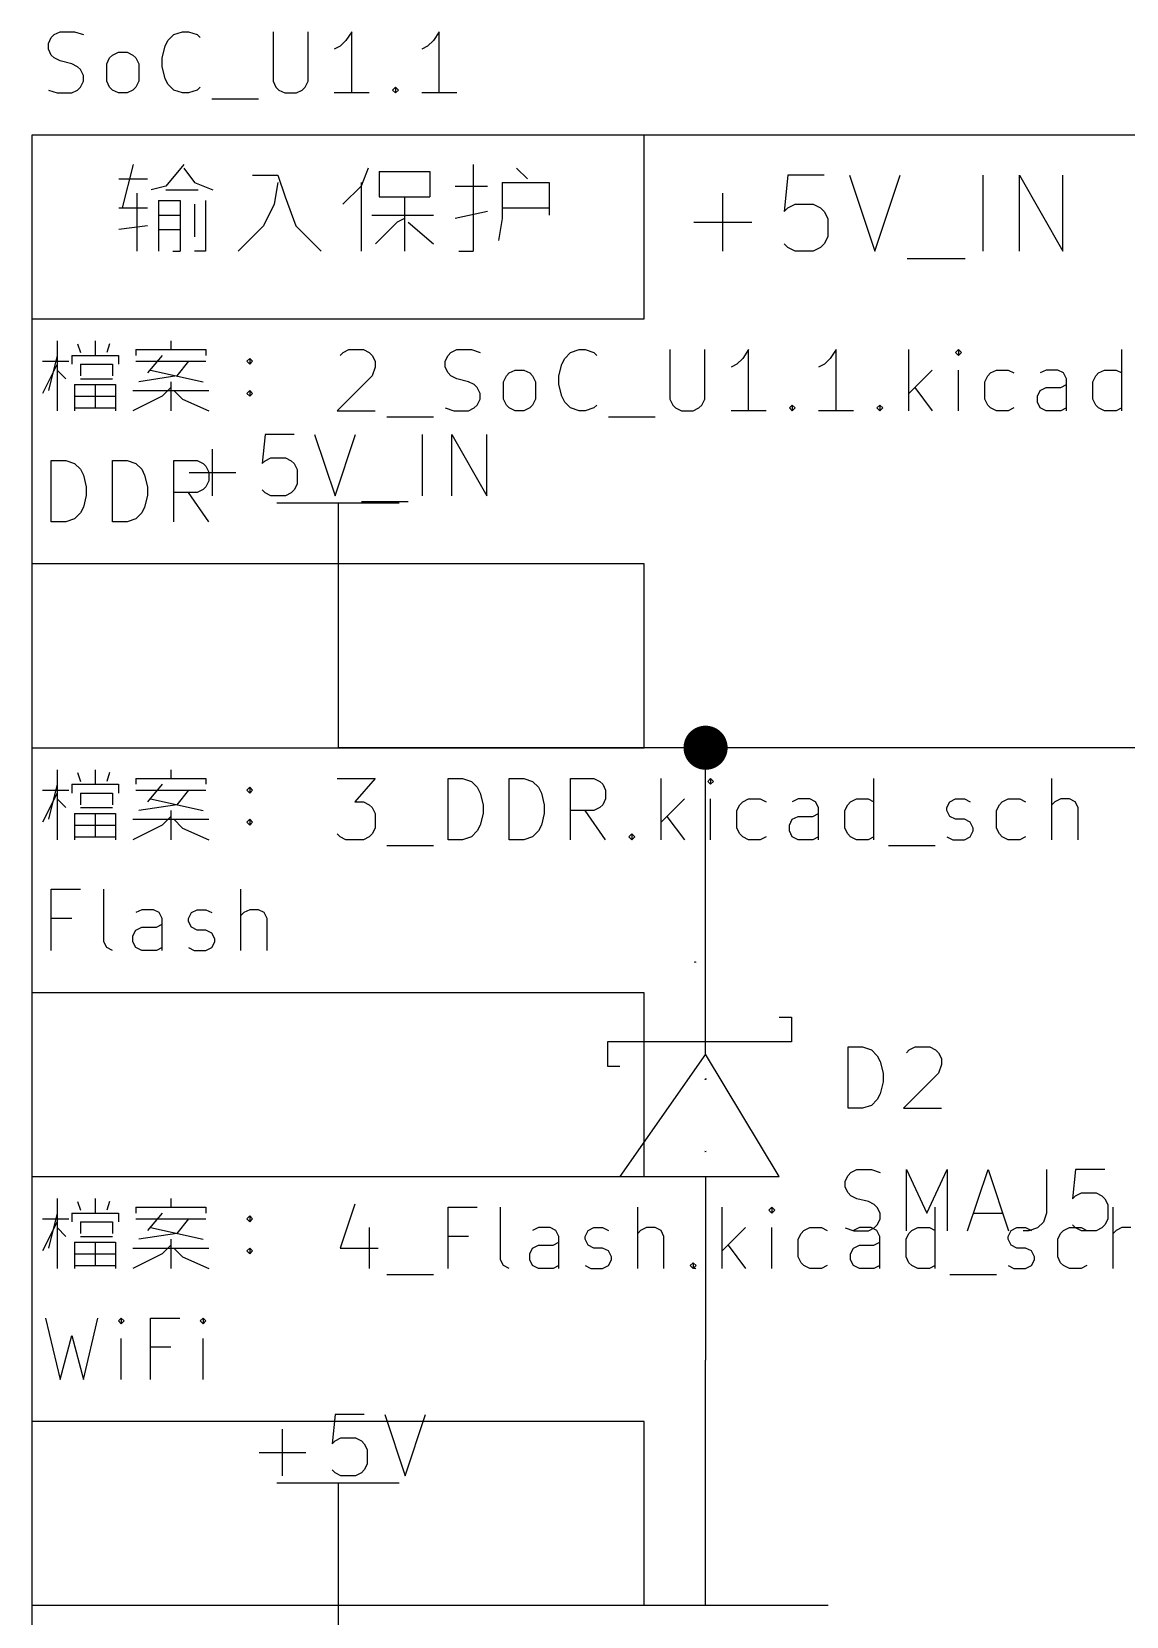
# Model space of a CAD drawing. Header units: millimetres. Extents: x 5 to 293, y -205 to -3.
# Drawn here: x 5.08 to 27.77, y -35.79 to -2.93 of the extents above; entities that cross this region are included whole.
import ezdxf

# ---------------------------------------------------------------- set-up
doc = ezdxf.new("R2010")
doc.units = ezdxf.units.MM
for name, color, linetype in [('GREENSIXTYFIVE', 129, 'CONTINUOUS'), ('LIGHTGREEN', 92, 'CONTINUOUS'), ('LIGHTMAGENTA', 212, 'CONTINUOUS'), ('LIGHTRED', 12, 'CONTINUOUS'), ('RED', 14, 'CONTINUOUS'), ('YELLOWTHREE', 44, 'CONTINUOUS')]:
    doc.layers.add(name, color=color, linetype=linetype)

msp = doc.modelspace()

# ---------------------------------------------------------------- linework, layer by layer
at = {"layer": 'GREENSIXTYFIVE', "linetype": 'CONTINUOUS'}
for p, q in [((5.5472, -2.9951), (5.6682, -2.9346)), ((5.6682, -2.9346), (5.9705, -2.9346)), ((5.9705, -2.9346), (6.152, -2.9951)), ((8.0267, -2.9951), (8.2081, -2.9346)), ((8.2081, -2.9346), (8.329, -2.9346)), ((8.329, -2.9346), (8.5105, -2.9951)), ((10.0828, -2.9346), (10.0828, -3.9627)), ((10.8085, -3.9627), (10.8085, -2.9346)), ((11.7157, -2.9346), (11.5948, -3.1161)), ((11.7157, -4.2046), (11.7157, -2.9346)), ((13.53, -2.9346), (13.4091, -3.1161)), ((13.53, -4.2046), (13.53, -2.9346)), ((5.4263, -3.1765), (5.4867, -3.0556)), ((5.4263, -3.2975), (5.4263, -3.1765)), ((5.4867, -3.0556), (5.5472, -2.9951)), ((7.7848, -3.4789), (7.8452, -3.237)), ((7.8452, -3.237), (7.9057, -3.1161)), ((7.9057, -3.1161), (8.0267, -2.9951)), ((8.5105, -2.9951), (8.5709, -3.0556)), ((11.4738, -3.237), (11.3529, -3.2975)), ((11.5948, -3.1161), (11.4738, -3.237)), ((13.2881, -3.237), (13.1672, -3.2975)), ((13.4091, -3.1161), (13.2881, -3.237)), ((5.4867, -3.4184), (5.4263, -3.2975)), ((5.5472, -3.4789), (5.4867, -3.4184)), ((5.6682, -3.5394), (5.5472, -3.4789)), ((5.9101, -3.5999), (5.6682, -3.5394)), ((6.031, -3.6603), (5.9101, -3.5999)), ((6.6358, -3.5999), (6.6962, -3.4789)), ((6.6358, -3.9627), (6.6358, -3.5999)), ((6.6962, -3.4789), (6.7567, -3.4184)), ((6.7567, -3.4184), (6.8777, -3.358)), ((6.8777, -3.358), (7.0591, -3.358)), ((7.0591, -3.358), (7.18, -3.4184)), ((7.18, -3.4184), (7.2405, -3.4789)), ((7.2405, -3.4789), (7.301, -3.5999)), ((7.301, -3.5999), (7.301, -3.9627)), ((7.7848, -3.6603), (7.7848, -3.4789)), ((6.0915, -3.7208), (6.031, -3.6603)), ((6.152, -3.8418), (6.0915, -3.7208)), ((6.152, -3.9627), (6.152, -3.8418)), ((7.8452, -3.9022), (7.7848, -3.6603)), ((7.9057, -4.0232), (7.8452, -3.9022)), ((5.4263, -4.1442), (5.6077, -4.2046)), ((5.6077, -4.2046), (5.9101, -4.2046)), ((5.9101, -4.2046), (6.031, -4.1442)), ((6.031, -4.1442), (6.0915, -4.0837)), ((6.0915, -4.0837), (6.152, -3.9627)), ((6.6962, -4.0837), (6.6358, -3.9627)), ((6.7567, -4.1442), (6.6962, -4.0837)), ((6.8777, -4.2046), (6.7567, -4.1442)), ((7.0591, -4.2046), (6.8777, -4.2046)), ((7.18, -4.1442), (7.0591, -4.2046)), ((7.2405, -4.0837), (7.18, -4.1442)), ((7.301, -3.9627), (7.2405, -4.0837)), ((8.0267, -4.1442), (7.9057, -4.0232)), ((8.2081, -4.2046), (8.0267, -4.1442)), ((8.329, -4.2046), (8.2081, -4.2046)), ((8.5105, -4.1442), (8.329, -4.2046)), ((8.5709, -4.0837), (8.5105, -4.1442)), ((10.0828, -3.9627), (10.1433, -4.0837)), ((10.1433, -4.0837), (10.2038, -4.1442)), ((10.2038, -4.1442), (10.3247, -4.2046)), ((10.3247, -4.2046), (10.5666, -4.2046)), ((10.5666, -4.2046), (10.6876, -4.1442)), ((10.6876, -4.1442), (10.7481, -4.0837)), ((10.7481, -4.0837), (10.8085, -3.9627)), ((12.0786, -4.2046), (11.3529, -4.2046)), ((12.5624, -4.1442), (12.6228, -4.0837)), ((12.6228, -4.2046), (12.5624, -4.1442)), ((12.6228, -4.0837), (12.6833, -4.1442)), ((12.6228, -4.0837), (12.6228, -4.2046)), ((12.6833, -4.1442), (12.6228, -4.2046)), ((13.8929, -4.2046), (13.1672, -4.2046)), ((8.8129, -4.3256), (9.7805, -4.3256)), ((9.918, -11.2844), (9.8576, -11.8892)), ((10.5228, -11.2844), (9.918, -11.2844)), ((10.9461, -11.2844), (11.3694, -12.5544)), ((11.3694, -12.5544), (11.7928, -11.2844)), ((13.1837, -12.5544), (13.1837, -11.2844)), ((13.7885, -12.5544), (13.7885, -11.2844)), ((13.7885, -11.2844), (14.5142, -12.5544)), ((14.5142, -12.5544), (14.5142, -11.2844)), ((5.4867, -13.0946), (5.4867, -11.8246)), ((5.4867, -11.8246), (5.7891, -11.8246)), ((5.7891, -11.8246), (5.9705, -11.8851)), ((6.7567, -13.0946), (6.7567, -11.8246)), ((6.7567, -11.8246), (7.0591, -11.8246)), ((7.0591, -11.8246), (7.2405, -11.8851)), ((8.0267, -13.0946), (8.0267, -11.8246)), ((8.0267, -11.8246), (8.5105, -11.8246)), ((8.5105, -11.8246), (8.6315, -11.8851)), ((8.8294, -12.5544), (8.8294, -11.5868)), ((9.918, -11.8287), (10.039, -11.7682)), ((10.039, -11.7682), (10.3414, -11.7682)), ((10.3414, -11.7682), (10.4623, -11.8287)), ((5.9705, -11.8851), (6.0915, -12.0061)), ((6.0915, -12.0061), (6.152, -12.127)), ((6.152, -12.127), (6.2124, -12.3689)), ((7.2405, -11.8851), (7.3615, -12.0061)), ((7.3615, -12.0061), (7.422, -12.127)), ((7.422, -12.127), (7.4824, -12.3689)), ((8.3456, -12.0706), (9.3133, -12.0706)), ((8.6315, -11.8851), (8.692, -11.9456)), ((8.692, -11.9456), (8.7524, -12.0665)), ((8.7524, -12.0665), (8.7524, -12.248)), ((9.8576, -11.8892), (9.918, -11.8287)), ((10.4623, -11.8287), (10.5228, -11.8892)), ((10.5228, -11.8892), (10.5833, -12.0101)), ((10.5833, -12.0101), (10.5833, -12.3125)), ((6.2124, -12.3689), (6.2124, -12.5503)), ((7.4824, -12.3689), (7.4824, -12.5503)), ((8.6315, -12.4294), (8.5105, -12.4899)), ((8.692, -12.3689), (8.6315, -12.4294)), ((8.7524, -12.248), (8.692, -12.3689)), ((9.918, -12.494), (9.8576, -12.4335)), ((10.5228, -12.4335), (10.4623, -12.494)), ((10.5833, -12.3125), (10.5228, -12.4335)), ((6.152, -12.7922), (6.0915, -12.9132)), ((6.2124, -12.5503), (6.152, -12.7922)), ((7.422, -12.7922), (7.3615, -12.9132)), ((7.4824, -12.5503), (7.422, -12.7922)), ((8.5105, -12.4899), (8.0267, -12.4899)), ((8.7524, -13.0946), (8.3291, -12.4899)), ((10.039, -12.5544), (9.918, -12.494)), ((10.3414, -12.5544), (10.039, -12.5544)), ((10.4623, -12.494), (10.3414, -12.5544)), ((11.9138, -12.6754), (12.8814, -12.6754)), ((5.7891, -13.0946), (5.4867, -13.0946)), ((5.9705, -13.0342), (5.7891, -13.0946)), ((6.0915, -12.9132), (5.9705, -13.0342)), ((7.0591, -13.0946), (6.7567, -13.0946)), ((7.2405, -13.0342), (7.0591, -13.0946)), ((7.3615, -12.9132), (7.2405, -13.0342)), ((5.4867, -21.9846), (5.4867, -20.7146)), ((5.4867, -20.7146), (6.0915, -20.7146)), ((6.5753, -21.8032), (6.5753, -20.7146)), ((9.4176, -21.9846), (9.4176, -20.7146)), ((5.9101, -21.3194), (5.4867, -21.3194)), ((7.3615, -21.138), (7.2405, -21.1984)), ((7.6034, -21.138), (7.3615, -21.138)), ((7.7243, -21.1984), (7.6034, -21.138)), ((7.7848, -21.3194), (7.7243, -21.1984)), ((7.7848, -21.9846), (7.7848, -21.3194)), ((8.3291, -21.3194), (8.3895, -21.1984)), ((8.3291, -21.3799), (8.3291, -21.3194)), ((8.3895, -21.1984), (8.5105, -21.138)), ((8.5105, -21.138), (8.6919, -21.138)), ((8.6919, -21.138), (8.8129, -21.1984)), ((9.4781, -21.1984), (9.4176, -21.2589)), ((9.5991, -21.138), (9.4781, -21.1984)), ((9.7805, -21.138), (9.5991, -21.138)), ((9.9014, -21.1984), (9.7805, -21.138)), ((9.9619, -21.3194), (9.9014, -21.1984)), ((9.9619, -21.9846), (9.9619, -21.3194)), ((7.1801, -21.6822), (7.2405, -21.5613)), ((7.1801, -21.8032), (7.1801, -21.6822)), ((7.2405, -21.5613), (7.3615, -21.5008)), ((7.3615, -21.5008), (7.6639, -21.5008)), ((7.6639, -21.5008), (7.7848, -21.4403)), ((8.3895, -21.5008), (8.3291, -21.3799)), ((8.5105, -21.5613), (8.3895, -21.5008)), ((8.6919, -21.5613), (8.5105, -21.5613)), ((8.8129, -21.6218), (8.6919, -21.5613)), ((8.8733, -21.7427), (8.8129, -21.6218)), ((6.6358, -21.9242), (6.5753, -21.8032)), ((6.7568, -21.9846), (6.6358, -21.9242)), ((7.2405, -21.9242), (7.1801, -21.8032)), ((7.3615, -21.9846), (7.2405, -21.9242)), ((7.6639, -21.9846), (7.3615, -21.9846)), ((7.7848, -21.9242), (7.6639, -21.9846)), ((8.3291, -21.9242), (8.45, -21.9846)), ((8.45, -21.9846), (8.6919, -21.9846)), ((8.6919, -21.9846), (8.8129, -21.9242)), ((8.8129, -21.9242), (8.8733, -21.8032)), ((8.8733, -21.8032), (8.8733, -21.7427)), ((22.0035, -25.2544), (22.0035, -23.9844)), ((22.0035, -23.9844), (22.3059, -23.9844)), ((22.0035, -25.2544), (22.0035, -23.9844)), ((22.0035, -23.9844), (22.3059, -23.9844)), ((22.3059, -23.9844), (22.4873, -24.0449)), ((22.3059, -23.9844), (22.4873, -24.0449)), ((22.4873, -24.0449), (22.6083, -24.1659)), ((22.4873, -24.0449), (22.6083, -24.1659)), ((22.6083, -24.1659), (22.6688, -24.2868)), ((22.6083, -24.1659), (22.6688, -24.2868)), ((22.6688, -24.2868), (22.7292, -24.5287)), ((22.6688, -24.2868), (22.7292, -24.5287)), ((23.2131, -24.1054), (23.2735, -24.0449)), ((23.2131, -24.1054), (23.2735, -24.0449)), ((23.2735, -24.0449), (23.3945, -23.9844)), ((23.2735, -24.0449), (23.3945, -23.9844)), ((23.3945, -23.9844), (23.6969, -23.9844)), ((23.3945, -23.9844), (23.6969, -23.9844)), ((23.6969, -23.9844), (23.8178, -24.0449)), ((23.6969, -23.9844), (23.8178, -24.0449)), ((23.8178, -24.0449), (23.8783, -24.1054)), ((23.8178, -24.0449), (23.8783, -24.1054)), ((23.8783, -24.1054), (23.9388, -24.2263)), ((23.8783, -24.1054), (23.9388, -24.2263)), ((23.9388, -24.2263), (23.9388, -24.3473)), ((23.9388, -24.2263), (23.9388, -24.3473)), ((22.7292, -24.5287), (22.7292, -24.7101)), ((22.7292, -24.5287), (22.7292, -24.7101)), ((23.8783, -24.5287), (23.1526, -25.2544)), ((23.8783, -24.5287), (23.1526, -25.2544)), ((23.9388, -24.3473), (23.8783, -24.5287)), ((23.9388, -24.3473), (23.8783, -24.5287)), ((19.0364, -24.6428), (19.0509, -24.6573)), ((19.0364, -24.6428), (19.0509, -24.6573)), ((19.0618, -24.6573), (19.0364, -24.6573)), ((19.0618, -24.6573), (19.0364, -24.6573)), ((19.0618, -24.6428), (19.0472, -24.6537)), ((19.0618, -24.6428), (19.0472, -24.6537)), ((22.6688, -24.952), (22.6083, -25.073)), ((22.6688, -24.952), (22.6083, -25.073)), ((22.7292, -24.7101), (22.6688, -24.952)), ((22.7292, -24.7101), (22.6688, -24.952)), ((22.3059, -25.2544), (22.0035, -25.2544)), ((22.3059, -25.2544), (22.0035, -25.2544)), ((22.4873, -25.194), (22.3059, -25.2544)), ((22.4873, -25.194), (22.3059, -25.2544)), ((22.6083, -25.073), (22.4873, -25.194)), ((22.6083, -25.073), (22.4873, -25.194)), ((23.1526, -25.2544), (23.9388, -25.2544)), ((23.1526, -25.2544), (23.9388, -25.2544)), ((19.0364, -26.1511), (19.0618, -26.1426)), ((19.0364, -26.1511), (19.0618, -26.1426)), ((19.0618, -26.1595), (19.0364, -26.1511)), ((19.0618, -26.1595), (19.0364, -26.1511)), ((19.0545, -26.1571), (19.0545, -26.145)), ((19.0545, -26.1571), (19.0545, -26.145)), ((22.0035, -26.6454), (22.064, -26.5849)), ((22.0035, -26.6454), (22.064, -26.5849)), ((22.064, -26.5849), (22.185, -26.5244)), ((22.064, -26.5849), (22.185, -26.5244)), ((22.185, -26.5244), (22.4873, -26.5244)), ((22.185, -26.5244), (22.4873, -26.5244)), ((22.4873, -26.5244), (22.6688, -26.5849)), ((22.4873, -26.5244), (22.6688, -26.5849)), ((23.213, -27.7944), (23.213, -26.5244)), ((23.213, -26.5244), (23.6364, -27.4316)), ((23.213, -27.7944), (23.213, -26.5244)), ((23.213, -26.5244), (23.6364, -27.4316)), ((23.6364, -27.4316), (24.0597, -26.5244)), ((23.6364, -27.4316), (24.0597, -26.5244)), ((24.0597, -26.5244), (24.0597, -27.7944)), ((24.0597, -26.5244), (24.0597, -27.7944)), ((24.483, -27.7944), (24.9063, -26.5244)), ((24.483, -27.7944), (24.9063, -26.5244)), ((24.9063, -26.5244), (25.3297, -27.7944)), ((24.9063, -26.5244), (25.3297, -27.7944)), ((26.1159, -26.5244), (26.1159, -27.4316)), ((26.1159, -26.5244), (26.1159, -27.4316)), ((26.7206, -26.5244), (26.6602, -27.1292)), ((26.7206, -26.5244), (26.6602, -27.1292)), ((27.3254, -26.5244), (26.7206, -26.5244)), ((27.3254, -26.5244), (26.7206, -26.5244)), ((21.9431, -26.7663), (22.0035, -26.6454)), ((21.9431, -26.7663), (22.0035, -26.6454)), ((21.9431, -26.8873), (21.9431, -26.7663)), ((21.9431, -26.8873), (21.9431, -26.7663)), ((22.0035, -27.0082), (21.9431, -26.8873)), ((22.0035, -27.0082), (21.9431, -26.8873)), ((22.064, -27.0687), (22.0035, -27.0082)), ((22.064, -27.0687), (22.0035, -27.0082)), ((22.185, -27.1292), (22.064, -27.0687)), ((22.185, -27.1292), (22.064, -27.0687)), ((22.4269, -27.1897), (22.185, -27.1292)), ((22.4269, -27.1897), (22.185, -27.1292)), ((22.5478, -27.2501), (22.4269, -27.1897)), ((22.5478, -27.2501), (22.4269, -27.1897)), ((22.6083, -27.3106), (22.5478, -27.2501)), ((22.6083, -27.3106), (22.5478, -27.2501)), ((26.6602, -27.1292), (26.7206, -27.0687)), ((26.6602, -27.1292), (26.7206, -27.0687)), ((26.7206, -27.0687), (26.8416, -27.0082)), ((26.7206, -27.0687), (26.8416, -27.0082)), ((26.8416, -27.0082), (27.144, -27.0082)), ((26.8416, -27.0082), (27.144, -27.0082)), ((27.144, -27.0082), (27.2649, -27.0687)), ((27.144, -27.0082), (27.2649, -27.0687)), ((27.2649, -27.0687), (27.3254, -27.1292)), ((27.2649, -27.0687), (27.3254, -27.1292)), ((27.3254, -27.1292), (27.3859, -27.2501)), ((27.3254, -27.1292), (27.3859, -27.2501)), ((27.3859, -27.2501), (27.3859, -27.5525)), ((27.3859, -27.2501), (27.3859, -27.5525)), ((22.6688, -27.4316), (22.6083, -27.3106)), ((22.6688, -27.4316), (22.6083, -27.3106)), ((22.6083, -27.6735), (22.6688, -27.5525)), ((22.6083, -27.6735), (22.6688, -27.5525)), ((22.6688, -27.5525), (22.6688, -27.4316)), ((22.6688, -27.5525), (22.6688, -27.4316)), ((24.604, -27.4316), (25.2087, -27.4316)), ((24.604, -27.4316), (25.2087, -27.4316)), ((26.1159, -27.4316), (26.0554, -27.613)), ((26.1159, -27.4316), (26.0554, -27.613)), ((27.3859, -27.5525), (27.3254, -27.6735)), ((27.3859, -27.5525), (27.3254, -27.6735)), ((21.9431, -27.734), (22.1245, -27.7944)), ((21.9431, -27.734), (22.1245, -27.7944)), ((22.1245, -27.7944), (22.4269, -27.7944)), ((22.1245, -27.7944), (22.4269, -27.7944)), ((22.4269, -27.7944), (22.5478, -27.734)), ((22.4269, -27.7944), (22.5478, -27.734)), ((22.5478, -27.734), (22.6083, -27.6735)), ((22.5478, -27.734), (22.6083, -27.6735)), ((25.753, -27.7944), (25.6321, -27.7944)), ((25.753, -27.7944), (25.6321, -27.7944)), ((25.9345, -27.734), (25.753, -27.7944)), ((25.9345, -27.734), (25.753, -27.7944)), ((26.0554, -27.613), (25.9345, -27.734)), ((26.0554, -27.613), (25.9345, -27.734)), ((26.7206, -27.734), (26.6602, -27.6735)), ((26.7206, -27.734), (26.6602, -27.6735)), ((26.8416, -27.7944), (26.7206, -27.734)), ((26.8416, -27.7944), (26.7206, -27.734)), ((27.144, -27.7944), (26.8416, -27.7944)), ((27.144, -27.7944), (26.8416, -27.7944)), ((27.2649, -27.734), (27.144, -27.7944)), ((27.2649, -27.734), (27.144, -27.7944)), ((27.3254, -27.6735), (27.2649, -27.734)), ((27.3254, -27.6735), (27.2649, -27.734)), ((5.3658, -29.6046), (5.6682, -30.8746)), ((6.152, -30.8746), (6.4544, -29.6046)), ((6.9381, -29.6046), (6.8777, -29.6651)), ((6.8777, -29.6651), (6.9381, -29.7256)), ((6.9986, -29.6651), (6.9381, -29.6046)), ((6.9381, -29.6046), (6.9381, -29.7256)), ((6.9381, -29.7256), (6.9986, -29.6651)), ((7.5429, -30.8746), (7.5429, -29.6046)), ((7.5429, -29.6046), (8.1477, -29.6046)), ((8.6315, -29.6046), (8.5711, -29.6651)), ((8.5711, -29.6651), (8.6315, -29.7256)), ((8.692, -29.6651), (8.6315, -29.6046)), ((8.6315, -29.6046), (8.6315, -29.7256)), ((8.6315, -29.7256), (8.692, -29.6651)), ((5.6682, -30.8746), (5.9101, -29.9675)), ((5.9101, -29.9675), (6.152, -30.8746)), ((6.9381, -30.8746), (6.9381, -30.028)), ((7.9663, -30.2094), (7.5429, -30.2094)), ((8.6315, -30.8746), (8.6315, -30.028)), ((11.3695, -31.6044), (11.3091, -32.2092)), ((11.9743, -31.6044), (11.3695, -31.6044)), ((12.3976, -31.6044), (12.8209, -32.8744)), ((12.8209, -32.8744), (13.2443, -31.6044)), ((10.2809, -32.8744), (10.2809, -31.9068)), ((11.3091, -32.2092), (11.3695, -32.1487)), ((11.3695, -32.1487), (11.4905, -32.0882)), ((11.4905, -32.0882), (11.7929, -32.0882)), ((11.7929, -32.0882), (11.9138, -32.1487)), ((11.9138, -32.1487), (11.9743, -32.2092)), ((9.7971, -32.3906), (10.7648, -32.3906)), ((11.9743, -32.2092), (12.0348, -32.3301)), ((12.0348, -32.3301), (12.0348, -32.6325)), ((11.3695, -32.814), (11.3091, -32.7535)), ((11.4905, -32.8744), (11.3695, -32.814)), ((11.9138, -32.814), (11.7929, -32.8744)), ((11.9743, -32.7535), (11.9138, -32.814)), ((12.0348, -32.6325), (11.9743, -32.7535)), ((11.7929, -32.8744), (11.4905, -32.8744))]:
    msp.add_line(p, q, dxfattribs=at)
at = {"layer": 'LIGHTGREEN', "linetype": 'CONTINUOUS'}
for p, q in [((11.43, -15.24), (11.43, -17.78)), ((19.05, -17.78), (11.43, -17.78)), ((19.05, -20.32), (19.05, -17.78)), ((30.48, -17.78), (19.05, -17.78)), ((19.05, -33.02), (19.05, -30.48)), ((11.43, -35.56), (11.43, -40.64))]:
    msp.add_line(p, q, dxfattribs=at)
at = {"layer": 'LIGHTGREEN', "const_width": 0.4572}
msp.add_lwpolyline([(18.8214, -17.78, 1), (19.2786, -17.78, 1)], format="xyb", close=True, dxfattribs=at)
at = {"layer": 'LIGHTMAGENTA', "linetype": 'CONTINUOUS'}
for p, q in [((5.08, -5.08), (5.08, -59.69)), ((67.31, -5.08), (5.08, -5.08)), ((7.1834, -5.6857), (6.9584, -6.5856)), ((8.2333, -5.6857), (7.8583, -6.1356)), ((8.2333, -5.7607), (8.4582, -6.0606)), ((9.6581, -5.9106), (10.183, -5.9106)), ((10.183, -5.9106), (10.333, -6.3606)), ((12.0578, -5.7607), (11.9078, -6.1356)), ((12.2827, -5.8357), (12.2827, -6.3606)), ((12.2827, -5.8357), (13.3326, -5.8357)), ((13.3326, -5.8357), (13.3326, -6.3606)), ((14.2325, -5.6857), (14.2325, -7.4854)), ((15.1324, -5.7607), (15.3573, -5.9856)), ((20.7566, -5.9106), (20.6816, -6.6605)), ((21.5065, -5.9106), (20.7566, -5.9106)), ((22.0314, -5.9106), (22.5564, -7.4854)), ((22.5564, -7.4854), (23.0813, -5.9106)), ((24.806, -7.4854), (24.806, -5.9106)), ((25.5559, -7.4854), (25.5559, -5.9106)), ((25.5559, -5.9106), (26.4558, -7.4854)), ((26.4558, -7.4854), (26.4558, -5.9106)), ((6.8834, -5.9856), (7.4834, -5.9856)), ((7.8583, -6.1356), (7.5583, -6.2106)), ((7.8583, -6.2106), (8.5332, -6.2106)), ((8.4582, -6.0606), (8.8332, -6.2106)), ((10.183, -6.0606), (10.108, -6.5106)), ((11.9078, -6.1356), (11.5328, -6.5106)), ((11.9078, -6.0606), (11.9078, -7.4854)), ((13.8575, -6.1356), (14.5324, -6.1356)), ((14.8324, -6.0606), (14.8324, -6.8105)), ((14.8324, -6.0606), (15.8073, -6.0606)), ((15.8073, -6.0606), (15.8073, -6.7355)), ((7.2584, -6.2856), (7.2584, -7.4854)), ((7.7083, -6.4356), (7.7083, -7.4854)), ((7.7083, -6.4356), (8.1583, -6.4356)), ((8.1583, -6.4356), (8.1583, -7.4854)), ((8.4582, -6.5106), (8.4582, -7.1855)), ((8.6832, -6.4356), (8.6832, -7.4854)), ((10.108, -6.5106), (9.883, -6.9605)), ((10.333, -6.3606), (10.558, -6.9605)), ((12.2827, -6.3606), (13.3326, -6.3606)), ((12.8077, -6.3606), (12.8077, -7.4854)), ((19.4067, -7.4854), (19.4067, -6.2856)), ((20.7566, -6.5856), (20.9066, -6.5106)), ((20.9066, -6.5106), (21.2815, -6.5106)), ((21.2815, -6.5106), (21.4315, -6.5856)), ((6.8834, -6.5856), (7.4834, -6.5856)), ((7.7083, -6.7355), (8.1583, -6.7355)), ((12.1328, -6.7355), (13.4076, -6.7355)), ((12.6577, -6.8855), (12.2077, -7.3355)), ((12.8077, -6.8105), (12.6577, -6.8855)), ((12.8827, -6.8855), (13.4076, -7.3355)), ((14.5324, -6.6605), (13.8575, -6.8105)), ((14.8324, -6.8105), (14.7574, -7.2605)), ((14.8324, -6.5856), (15.8073, -6.5856)), ((18.8068, -6.8855), (20.0067, -6.8855)), ((20.6816, -6.6605), (20.7566, -6.5856)), ((21.4315, -6.5856), (21.5065, -6.6605)), ((21.5065, -6.6605), (21.5815, -6.8105)), ((21.5815, -6.8105), (21.5815, -7.1855)), ((7.4834, -6.9605), (6.8834, -7.0355)), ((7.7083, -7.0355), (8.1583, -7.0355)), ((9.883, -6.9605), (9.3581, -7.4854)), ((10.558, -6.9605), (11.0829, -7.4854)), ((21.5815, -7.1855), (21.5065, -7.3355)), ((8.0083, -7.4854), (8.1583, -7.4854)), ((8.6832, -7.4854), (8.4582, -7.4854)), ((13.9325, -7.4854), (14.2325, -7.4854)), ((20.7566, -7.4105), (20.6816, -7.3355)), ((20.9066, -7.4854), (20.7566, -7.4105)), ((21.2815, -7.4854), (20.9066, -7.4854)), ((21.4315, -7.4105), (21.2815, -7.4854)), ((21.5065, -7.3355), (21.4315, -7.4105)), ((23.2313, -7.6354), (24.4311, -7.6354))]:
    msp.add_line(p, q, dxfattribs=at)
at = {"layer": 'LIGHTRED', "linetype": 'CONTINUOUS'}
for p, q in [((18.8437, -22.225), (18.8183, -22.225)), ((18.8183, -22.225), (18.8219, -22.2274)), ((18.8437, -22.225), (18.8183, -22.225)), ((18.8183, -22.225), (18.8219, -22.2274)), ((18.8219, -22.2274), (18.8243, -22.2298)), ((18.8219, -22.2274), (18.8243, -22.2298)), ((18.8243, -22.2298), (18.8255, -22.2322)), ((18.8243, -22.2298), (18.8255, -22.2322)), ((18.8437, -22.2177), (18.8437, -22.2322)), ((18.8437, -22.2177), (18.8437, -22.2322)), ((18.8183, -28.5725), (18.8195, -28.5701)), ((18.8183, -28.5725), (18.8195, -28.5701)), ((18.8183, -28.5786), (18.8183, -28.5725)), ((18.8183, -28.5786), (18.8183, -28.5725)), ((18.8195, -28.581), (18.8183, -28.5786)), ((18.8195, -28.581), (18.8183, -28.5786)), ((18.8195, -28.5701), (18.8207, -28.5689)), ((18.8195, -28.5701), (18.8207, -28.5689)), ((18.8207, -28.5822), (18.8195, -28.581)), ((18.8207, -28.5822), (18.8195, -28.581)), ((18.8207, -28.5689), (18.8231, -28.5677)), ((18.8207, -28.5689), (18.8231, -28.5677)), ((18.8231, -28.5677), (18.8255, -28.5677)), ((18.8231, -28.5677), (18.8255, -28.5677)), ((18.8255, -28.5677), (18.8291, -28.5689)), ((18.8255, -28.5677), (18.8291, -28.5689)), ((18.8291, -28.5689), (18.8437, -28.5834)), ((18.8291, -28.5689), (18.8437, -28.5834)), ((18.8437, -28.5834), (18.8437, -28.5677)), ((18.8437, -28.5834), (18.8437, -28.5677))]:
    msp.add_line(p, q, dxfattribs=at)
at = {"layer": 'RED', "linetype": 'CONTINUOUS'}
for p, q in [((5.08, -5.08), (5.08, -8.89)), ((17.78, -5.08), (5.08, -5.08)), ((5.08, -5.08), (5.08, -8.89)), ((17.78, -5.08), (5.08, -5.08)), ((17.78, -8.89), (17.78, -5.08)), ((17.78, -8.89), (17.78, -5.08)), ((5.08, -8.89), (17.78, -8.89)), ((5.08, -8.89), (17.78, -8.89)), ((10.16, -12.7), (12.7, -12.7)), ((11.43, -12.7), (11.43, -13.97)), ((5.08, -13.97), (5.08, -17.78)), ((17.78, -13.97), (5.08, -13.97)), ((5.08, -13.97), (5.08, -17.78)), ((17.78, -13.97), (5.08, -13.97)), ((11.43, -13.97), (11.43, -15.24)), ((17.78, -17.78), (17.78, -13.97)), ((17.78, -17.78), (17.78, -13.97)), ((5.08, -17.78), (17.78, -17.78)), ((5.08, -17.78), (17.78, -17.78)), ((19.05, -24.13), (19.05, -20.32)), ((19.05, -24.13), (19.05, -20.32)), ((5.08, -22.86), (5.08, -26.67)), ((17.78, -22.86), (5.08, -22.86)), ((5.08, -22.86), (5.08, -26.67)), ((17.78, -22.86), (5.08, -22.86)), ((17.78, -26.67), (17.78, -22.86)), ((17.78, -26.67), (17.78, -22.86)), ((20.574, -23.368), (20.828, -23.368)), ((20.828, -23.368), (20.828, -23.876)), ((20.828, -23.876), (17.018, -23.876)), ((17.018, -23.876), (17.018, -24.384)), ((19.05, -24.13), (17.272, -26.67)), ((20.574, -26.67), (19.05, -24.13)), ((17.018, -24.384), (17.272, -24.384)), ((5.08, -26.67), (17.78, -26.67)), ((5.08, -26.67), (17.78, -26.67)), ((17.272, -26.67), (20.574, -26.67)), ((19.05, -26.67), (19.05, -30.48)), ((19.05, -26.67), (19.05, -30.48)), ((5.08, -31.75), (5.08, -35.56)), ((17.78, -31.75), (5.08, -31.75)), ((5.08, -31.75), (5.08, -35.56)), ((17.78, -31.75), (5.08, -31.75)), ((17.78, -35.56), (17.78, -31.75)), ((17.78, -35.56), (17.78, -31.75)), ((10.16, -33.02), (12.7, -33.02)), ((11.43, -33.02), (11.43, -34.29)), ((19.05, -35.56), (19.05, -33.02)), ((11.43, -34.29), (11.43, -35.56)), ((5.08, -35.56), (17.78, -35.56)), ((5.08, -35.56), (17.78, -35.56)), ((16.51, -35.56), (21.59, -35.56))]:
    msp.add_line(p, q, dxfattribs=at)
at = {"layer": 'YELLOWTHREE', "linetype": 'CONTINUOUS'}
for p, q in [((5.6077, -9.3453), (5.6077, -10.7967)), ((6.031, -9.4058), (6.0915, -9.5872)), ((6.3939, -9.3453), (6.3939, -9.6477)), ((6.6963, -9.4058), (6.6358, -9.5872)), ((7.2406, -9.5267), (7.2406, -9.6477)), ((7.2406, -9.5267), (8.692, -9.5267)), ((7.9663, -9.3453), (7.9663, -9.5267)), ((8.692, -9.5267), (8.692, -9.6477)), ((11.5344, -9.5872), (11.6554, -9.5267)), ((11.6554, -9.5267), (11.9578, -9.5267)), ((11.9578, -9.5267), (12.0787, -9.5872)), ((13.772, -9.5872), (13.893, -9.5267)), ((13.893, -9.5267), (14.1953, -9.5267)), ((14.1953, -9.5267), (14.3768, -9.5872)), ((16.2515, -9.5872), (16.4329, -9.5267)), ((16.4329, -9.5267), (16.5538, -9.5267)), ((16.5538, -9.5267), (16.7353, -9.5872)), ((18.3076, -9.5267), (18.3076, -10.5548)), ((19.0333, -10.5548), (19.0333, -9.5267)), ((19.9405, -9.5267), (19.8196, -9.7082)), ((19.9405, -10.7967), (19.9405, -9.5267)), ((21.7548, -9.5267), (21.6339, -9.7082)), ((21.7548, -10.7967), (21.7548, -9.5267)), ((23.2667, -10.7967), (23.2667, -9.5267)), ((24.2948, -9.5267), (24.2344, -9.5872)), ((24.3553, -9.5872), (24.2948, -9.5267)), ((24.2948, -9.5267), (24.2948, -9.6477)), ((27.6815, -10.7967), (27.6815, -9.5267)), ((5.3053, -9.7686), (5.8496, -9.7686)), ((5.6077, -9.8291), (5.3053, -10.4339)), ((5.6077, -9.6477), (5.4263, -10.3734)), ((5.9101, -9.6477), (5.9101, -9.8291)), ((5.9101, -9.6477), (6.8777, -9.6477)), ((6.0915, -9.8291), (6.0915, -10.071)), ((6.0915, -9.8291), (6.7567, -9.8291)), ((6.7567, -9.8291), (6.7567, -10.071)), ((6.8777, -9.6477), (6.8777, -9.8291)), ((7.2406, -9.7686), (8.692, -9.7686)), ((7.7849, -9.6477), (7.4825, -10.0105)), ((8.3292, -9.7686), (8.0872, -10.071)), ((9.5387, -9.7686), (9.5992, -9.7082)), ((9.5992, -9.8291), (9.5387, -9.7686)), ((9.5992, -9.7082), (9.6597, -9.7686)), ((9.5992, -9.7082), (9.5992, -9.8291)), ((9.6597, -9.7686), (9.5992, -9.8291)), ((11.474, -9.6477), (11.5344, -9.5872)), ((12.0787, -9.5872), (12.1392, -9.6477)), ((12.1392, -9.6477), (12.1997, -9.7686)), ((12.1997, -9.7686), (12.1997, -9.8896)), ((13.6511, -9.7686), (13.7115, -9.6477)), ((13.6511, -9.8896), (13.6511, -9.7686)), ((13.7115, -9.6477), (13.772, -9.5872)), ((16.0096, -10.071), (16.07, -9.8291)), ((16.07, -9.8291), (16.1305, -9.7082)), ((16.1305, -9.7082), (16.2515, -9.5872)), ((16.7353, -9.5872), (16.7957, -9.6477)), ((19.6986, -9.8291), (19.5777, -9.8896)), ((19.8196, -9.7082), (19.6986, -9.8291)), ((21.5129, -9.8291), (21.392, -9.8896)), ((21.6339, -9.7082), (21.5129, -9.8291)), ((24.2344, -9.5872), (24.2948, -9.6477)), ((24.2948, -9.6477), (24.3553, -9.5872)), ((5.6077, -9.9501), (5.7891, -10.1315)), ((6.0915, -10.1315), (6.7567, -10.1315)), ((8.0872, -10.071), (7.3011, -10.192)), ((7.543, -9.9501), (8.6315, -10.192)), ((12.1392, -10.071), (11.4135, -10.7967)), ((12.1997, -9.8896), (12.1392, -10.071)), ((13.7115, -10.0105), (13.6511, -9.8896)), ((13.772, -10.071), (13.7115, -10.0105)), ((13.893, -10.1315), (13.772, -10.071)), ((14.1349, -10.192), (13.893, -10.1315)), ((14.8606, -10.192), (14.921, -10.071)), ((14.921, -10.071), (14.9815, -10.0105)), ((14.9815, -10.0105), (15.1025, -9.9501)), ((15.1025, -9.9501), (15.2839, -9.9501)), ((15.2839, -9.9501), (15.4048, -10.0105)), ((15.4048, -10.0105), (15.4653, -10.071)), ((15.4653, -10.071), (15.5258, -10.192)), ((16.0096, -10.2524), (16.0096, -10.071)), ((23.7505, -9.9501), (23.2667, -10.4339)), ((24.2948, -10.7967), (24.2948, -9.9501)), ((24.8392, -10.192), (24.8996, -10.071)), ((24.8996, -10.071), (24.9601, -10.0105)), ((24.9601, -10.0105), (25.0811, -9.9501)), ((25.0811, -9.9501), (25.323, -9.9501)), ((25.323, -9.9501), (25.4439, -10.0105)), ((26.1092, -9.9501), (25.9882, -10.0105)), ((26.3511, -9.9501), (26.1092, -9.9501)), ((26.472, -10.0105), (26.3511, -9.9501)), ((26.5325, -10.1315), (26.472, -10.0105)), ((26.5325, -10.7967), (26.5325, -10.1315)), ((27.0768, -10.192), (27.1372, -10.071)), ((27.1372, -10.071), (27.1977, -10.0105)), ((27.1977, -10.0105), (27.3187, -9.9501)), ((27.3187, -9.9501), (27.5606, -9.9501)), ((27.5606, -9.9501), (27.6815, -10.0105)), ((5.9705, -10.2524), (5.9705, -10.7967)), ((5.9705, -10.2524), (6.8172, -10.2524)), ((5.9705, -10.4943), (6.8172, -10.4943)), ((6.3939, -10.2524), (6.3939, -10.7363)), ((6.8172, -10.2524), (6.8172, -10.7967)), ((7.1801, -10.3734), (8.7525, -10.3734)), ((7.7849, -10.4943), (7.1801, -10.7967)), ((7.9663, -10.3129), (7.7849, -10.4943)), ((7.9663, -10.192), (7.9663, -10.7967)), ((8.0268, -10.3734), (8.2082, -10.5548)), ((9.5387, -10.4339), (9.5992, -10.3734)), ((9.5992, -10.4943), (9.5387, -10.4339)), ((9.5992, -10.3734), (9.6597, -10.4339)), ((9.5992, -10.3734), (9.5992, -10.4943)), ((9.6597, -10.4339), (9.5992, -10.4943)), ((14.2558, -10.2524), (14.1349, -10.192)), ((14.3163, -10.3129), (14.2558, -10.2524)), ((14.3768, -10.4339), (14.3163, -10.3129)), ((14.3768, -10.5548), (14.3768, -10.4339)), ((14.8606, -10.5548), (14.8606, -10.192)), ((15.5258, -10.192), (15.5258, -10.5548)), ((16.07, -10.4943), (16.0096, -10.2524)), ((16.1305, -10.6153), (16.07, -10.4943)), ((23.3877, -10.3129), (23.7505, -10.7967)), ((24.8392, -10.5548), (24.8392, -10.192)), ((25.9278, -10.4943), (25.9882, -10.3734)), ((25.9278, -10.6153), (25.9278, -10.4943)), ((25.9882, -10.3734), (26.1092, -10.3129)), ((26.1092, -10.3129), (26.4116, -10.3129)), ((26.4116, -10.3129), (26.5325, -10.2524)), ((27.0768, -10.5548), (27.0768, -10.192)), ((5.9705, -10.7363), (6.8172, -10.7363)), ((8.2082, -10.5548), (8.7525, -10.7967)), ((11.4135, -10.7967), (12.1997, -10.7967)), ((13.6511, -10.7363), (13.8325, -10.7967)), ((13.8325, -10.7967), (14.1349, -10.7967)), ((14.1349, -10.7967), (14.2558, -10.7363)), ((14.2558, -10.7363), (14.3163, -10.6758)), ((14.3163, -10.6758), (14.3768, -10.5548)), ((14.921, -10.6758), (14.8606, -10.5548)), ((14.9815, -10.7363), (14.921, -10.6758)), ((15.1025, -10.7967), (14.9815, -10.7363)), ((15.2839, -10.7967), (15.1025, -10.7967)), ((15.4048, -10.7363), (15.2839, -10.7967)), ((15.4653, -10.6758), (15.4048, -10.7363)), ((15.5258, -10.5548), (15.4653, -10.6758)), ((16.2515, -10.7363), (16.1305, -10.6153)), ((16.4329, -10.7967), (16.2515, -10.7363)), ((16.5538, -10.7967), (16.4329, -10.7967)), ((16.7353, -10.7363), (16.5538, -10.7967)), ((16.7957, -10.6758), (16.7353, -10.7363)), ((18.3076, -10.5548), (18.3681, -10.6758)), ((18.3681, -10.6758), (18.4286, -10.7363)), ((18.4286, -10.7363), (18.5495, -10.7967)), ((18.5495, -10.7967), (18.7914, -10.7967)), ((18.7914, -10.7967), (18.9124, -10.7363)), ((18.9124, -10.7363), (18.9729, -10.6758)), ((18.9729, -10.6758), (19.0333, -10.5548)), ((20.3034, -10.7967), (19.5777, -10.7967)), ((20.7872, -10.7363), (20.8476, -10.6758)), ((20.8476, -10.7967), (20.7872, -10.7363)), ((20.8476, -10.6758), (20.9081, -10.7363)), ((20.8476, -10.6758), (20.8476, -10.7967)), ((20.9081, -10.7363), (20.8476, -10.7967)), ((22.1177, -10.7967), (21.392, -10.7967)), ((22.6015, -10.7363), (22.6619, -10.6758)), ((22.6619, -10.7967), (22.6015, -10.7363)), ((22.6619, -10.6758), (22.7224, -10.7363)), ((22.6619, -10.6758), (22.6619, -10.7967)), ((22.7224, -10.7363), (22.6619, -10.7967)), ((24.8996, -10.6758), (24.8392, -10.5548)), ((24.9601, -10.7363), (24.8996, -10.6758)), ((25.0811, -10.7967), (24.9601, -10.7363)), ((25.323, -10.7967), (25.0811, -10.7967)), ((25.4439, -10.7363), (25.323, -10.7967)), ((25.9882, -10.7363), (25.9278, -10.6153)), ((26.1092, -10.7967), (25.9882, -10.7363)), ((26.4116, -10.7967), (26.1092, -10.7967)), ((26.5325, -10.7363), (26.4116, -10.7967)), ((27.1372, -10.6758), (27.0768, -10.5548)), ((27.1977, -10.7363), (27.1372, -10.6758)), ((27.3187, -10.7967), (27.1977, -10.7363)), ((27.5606, -10.7967), (27.3187, -10.7967)), ((27.6815, -10.7363), (27.5606, -10.7967)), ((12.4416, -10.9177), (13.4092, -10.9177)), ((17.0377, -10.9177), (18.0053, -10.9177)), ((5.6077, -18.2353), (5.6077, -19.6867)), ((6.031, -18.2958), (6.0915, -18.4772)), ((6.3939, -18.2353), (6.3939, -18.5377)), ((6.6963, -18.2958), (6.6358, -18.4772)), ((7.9663, -18.2353), (7.9663, -18.4167)), ((5.3053, -18.6586), (5.8496, -18.6586)), ((5.6077, -18.7191), (5.3053, -19.3239)), ((5.6077, -18.5377), (5.4263, -19.2634)), ((5.9101, -18.5377), (5.9101, -18.7191)), ((5.9101, -18.5377), (6.8777, -18.5377)), ((6.0915, -18.7191), (6.0915, -18.961)), ((6.0915, -18.7191), (6.7567, -18.7191)), ((6.7567, -18.7191), (6.7567, -18.961)), ((6.8777, -18.5377), (6.8777, -18.7191)), ((7.2406, -18.4167), (7.2406, -18.5377)), ((7.2406, -18.4167), (8.692, -18.4167)), ((7.2406, -18.6586), (8.692, -18.6586)), ((7.7849, -18.5377), (7.4825, -18.9005)), ((8.3292, -18.6586), (8.0872, -18.961)), ((8.692, -18.4167), (8.692, -18.5377)), ((9.5387, -18.6586), (9.5992, -18.5982)), ((9.5992, -18.7191), (9.5387, -18.6586)), ((9.5992, -18.5982), (9.6597, -18.6586)), ((9.5992, -18.5982), (9.5992, -18.7191)), ((9.6597, -18.6586), (9.5992, -18.7191)), ((11.4135, -18.4167), (12.1997, -18.4167)), ((12.1997, -18.4167), (11.7763, -18.9005)), ((13.7115, -19.6867), (13.7115, -18.4167)), ((13.7115, -18.4167), (14.0139, -18.4167)), ((14.0139, -18.4167), (14.1953, -18.4772)), ((14.1953, -18.4772), (14.3163, -18.5982)), ((14.3163, -18.5982), (14.3768, -18.7191)), ((14.3768, -18.7191), (14.4372, -18.961)), ((14.9815, -19.6867), (14.9815, -18.4167)), ((14.9815, -18.4167), (15.2839, -18.4167)), ((15.2839, -18.4167), (15.4653, -18.4772)), ((15.4653, -18.4772), (15.5863, -18.5982)), ((15.5863, -18.5982), (15.6468, -18.7191)), ((15.6468, -18.7191), (15.7072, -18.961)), ((16.2515, -19.6867), (16.2515, -18.4167)), ((16.2515, -18.4167), (16.7353, -18.4167)), ((16.7353, -18.4167), (16.8563, -18.4772)), ((16.8563, -18.4772), (16.9168, -18.5377)), ((16.9168, -18.5377), (16.9772, -18.6586)), ((16.9772, -18.6586), (16.9772, -18.8401)), ((18.1263, -19.6867), (18.1263, -18.4167)), ((19.1544, -18.4167), (19.094, -18.4772)), ((19.094, -18.4772), (19.1544, -18.5377)), ((19.2149, -18.4772), (19.1544, -18.4167)), ((19.1544, -18.4167), (19.1544, -18.5377)), ((19.1544, -18.5377), (19.2149, -18.4772)), ((22.5411, -19.6867), (22.5411, -18.4167)), ((26.2301, -19.6867), (26.2301, -18.4167)), ((5.6077, -18.8401), (5.7891, -19.0215)), ((6.0915, -19.0215), (6.7567, -19.0215)), ((8.0872, -18.961), (7.3011, -19.082)), ((7.543, -18.8401), (8.6315, -19.082)), ((11.7763, -18.9005), (11.9578, -18.9005)), ((11.9578, -18.9005), (12.0787, -18.961)), ((12.0787, -18.961), (12.1392, -19.0215)), ((12.1392, -19.0215), (12.1997, -19.1424)), ((14.4372, -18.961), (14.4372, -19.1424)), ((15.7072, -18.961), (15.7072, -19.1424)), ((16.8563, -19.0215), (16.7353, -19.082)), ((16.9168, -18.961), (16.8563, -19.0215)), ((16.9772, -18.8401), (16.9168, -18.961)), ((18.6101, -18.8401), (18.1263, -19.3239)), ((19.1544, -19.6867), (19.1544, -18.8401)), ((19.6988, -19.082), (19.7592, -18.961)), ((19.7592, -18.961), (19.8197, -18.9005)), ((19.8197, -18.9005), (19.9407, -18.8401)), ((19.9407, -18.8401), (20.1826, -18.8401)), ((20.1826, -18.8401), (20.3035, -18.9005)), ((20.9688, -18.8401), (20.8478, -18.9005)), ((21.2107, -18.8401), (20.9688, -18.8401)), ((21.3316, -18.9005), (21.2107, -18.8401)), ((21.3921, -19.0215), (21.3316, -18.9005)), ((21.3921, -19.6867), (21.3921, -19.0215)), ((21.9364, -19.082), (21.9968, -18.961)), ((21.9968, -18.961), (22.0573, -18.9005)), ((22.0573, -18.9005), (22.1783, -18.8401)), ((22.1783, -18.8401), (22.4202, -18.8401)), ((22.4202, -18.8401), (22.5411, -18.9005)), ((24.053, -19.0215), (24.1134, -18.9005)), ((24.053, -19.082), (24.053, -19.0215)), ((24.1134, -18.9005), (24.2344, -18.8401)), ((24.2344, -18.8401), (24.4158, -18.8401)), ((24.4158, -18.8401), (24.5368, -18.9005)), ((25.0811, -19.082), (25.1415, -18.961)), ((25.1415, -18.961), (25.202, -18.9005)), ((25.202, -18.9005), (25.323, -18.8401)), ((25.323, -18.8401), (25.5649, -18.8401)), ((25.5649, -18.8401), (25.6858, -18.9005)), ((26.2906, -18.9005), (26.2301, -18.961)), ((26.4116, -18.8401), (26.2906, -18.9005)), ((26.593, -18.8401), (26.4116, -18.8401)), ((26.7139, -18.9005), (26.593, -18.8401)), ((26.7744, -19.0215), (26.7139, -18.9005)), ((26.7744, -19.6867), (26.7744, -19.0215)), ((5.9705, -19.1424), (5.9705, -19.6867)), ((5.9705, -19.1424), (6.8172, -19.1424)), ((6.3939, -19.1424), (6.3939, -19.6263)), ((6.8172, -19.1424), (6.8172, -19.6867)), ((7.1801, -19.2634), (8.7525, -19.2634)), ((7.9663, -19.2029), (7.7849, -19.3843)), ((7.9663, -19.082), (7.9663, -19.6867)), ((8.0268, -19.2634), (8.2082, -19.4448)), ((9.5387, -19.3239), (9.5992, -19.2634)), ((9.5992, -19.3843), (9.5387, -19.3239)), ((9.5992, -19.2634), (9.6597, -19.3239)), ((9.5992, -19.2634), (9.5992, -19.3843)), ((9.6597, -19.3239), (9.5992, -19.3843)), ((12.1997, -19.1424), (12.1997, -19.4448)), ((14.4372, -19.1424), (14.3768, -19.3843)), ((15.7072, -19.1424), (15.6468, -19.3843)), ((16.7353, -19.082), (16.2515, -19.082)), ((16.9772, -19.6867), (16.5539, -19.082)), ((18.2473, -19.2029), (18.6101, -19.6867)), ((19.6988, -19.4448), (19.6988, -19.082)), ((20.7874, -19.3843), (20.8478, -19.2634)), ((20.8478, -19.2634), (20.9688, -19.2029)), ((20.9688, -19.2029), (21.2712, -19.2029)), ((21.2712, -19.2029), (21.3921, -19.1424)), ((21.9364, -19.4448), (21.9364, -19.082)), ((24.1134, -19.2029), (24.053, -19.082)), ((24.2344, -19.2634), (24.1134, -19.2029)), ((24.4158, -19.2634), (24.2344, -19.2634)), ((24.5368, -19.3239), (24.4158, -19.2634)), ((24.5972, -19.4448), (24.5368, -19.3239)), ((25.0811, -19.4448), (25.0811, -19.082)), ((5.9705, -19.3843), (6.8172, -19.3843)), ((5.9705, -19.6263), (6.8172, -19.6263)), ((7.7849, -19.3843), (7.1801, -19.6867)), ((8.2082, -19.4448), (8.7525, -19.6867)), ((11.474, -19.6263), (11.4135, -19.5658)), ((11.5949, -19.6867), (11.474, -19.6263)), ((11.9578, -19.6867), (11.5949, -19.6867)), ((12.0787, -19.6263), (11.9578, -19.6867)), ((12.1392, -19.5658), (12.0787, -19.6263)), ((12.1997, -19.4448), (12.1392, -19.5658)), ((14.0139, -19.6867), (13.7115, -19.6867)), ((14.1953, -19.6263), (14.0139, -19.6867)), ((14.3163, -19.5053), (14.1953, -19.6263)), ((14.3768, -19.3843), (14.3163, -19.5053)), ((15.2839, -19.6867), (14.9815, -19.6867)), ((15.4653, -19.6263), (15.2839, -19.6867)), ((15.5863, -19.5053), (15.4653, -19.6263)), ((15.6468, -19.3843), (15.5863, -19.5053)), ((17.4611, -19.6263), (17.5215, -19.5658)), ((17.5215, -19.6867), (17.4611, -19.6263)), ((17.5215, -19.5658), (17.582, -19.6263)), ((17.5215, -19.5658), (17.5215, -19.6867)), ((17.582, -19.6263), (17.5215, -19.6867)), ((19.7592, -19.5658), (19.6988, -19.4448)), ((19.8197, -19.6263), (19.7592, -19.5658)), ((19.9407, -19.6867), (19.8197, -19.6263)), ((20.1826, -19.6867), (19.9407, -19.6867)), ((20.3035, -19.6263), (20.1826, -19.6867)), ((20.7874, -19.5053), (20.7874, -19.3843)), ((20.8478, -19.6263), (20.7874, -19.5053)), ((20.9688, -19.6867), (20.8478, -19.6263)), ((21.2712, -19.6867), (20.9688, -19.6867)), ((21.3921, -19.6263), (21.2712, -19.6867)), ((21.9968, -19.5658), (21.9364, -19.4448)), ((22.0573, -19.6263), (21.9968, -19.5658)), ((22.1783, -19.6867), (22.0573, -19.6263)), ((22.4202, -19.6867), (22.1783, -19.6867)), ((22.5411, -19.6263), (22.4202, -19.6867)), ((24.053, -19.6263), (24.1739, -19.6867)), ((24.1739, -19.6867), (24.4158, -19.6867)), ((24.4158, -19.6867), (24.5368, -19.6263)), ((24.5368, -19.6263), (24.5972, -19.5053)), ((24.5972, -19.5053), (24.5972, -19.4448)), ((25.1415, -19.5658), (25.0811, -19.4448)), ((25.202, -19.6263), (25.1415, -19.5658)), ((25.323, -19.6867), (25.202, -19.6263)), ((25.5649, -19.6867), (25.323, -19.6867)), ((25.6858, -19.6263), (25.5649, -19.6867)), ((12.4416, -19.8077), (13.4092, -19.8077)), ((22.8435, -19.8077), (23.8111, -19.8077)), ((5.6077, -27.1253), (5.6077, -28.5767)), ((6.031, -27.1858), (6.0915, -27.3672)), ((6.3939, -27.1253), (6.3939, -27.4277)), ((6.6963, -27.1858), (6.6358, -27.3672)), ((7.9663, -27.1253), (7.9663, -27.3067)), ((11.7763, -27.2463), (11.474, -28.1534)), ((5.3053, -27.5486), (5.8496, -27.5486)), ((5.6077, -27.4277), (5.4263, -28.1534)), ((5.9101, -27.4277), (5.9101, -27.6091)), ((5.9101, -27.4277), (6.8777, -27.4277)), ((6.8777, -27.4277), (6.8777, -27.6091)), ((7.2406, -27.3067), (7.2406, -27.4277)), ((7.2406, -27.3067), (8.692, -27.3067)), ((7.2406, -27.5486), (8.692, -27.5486)), ((7.7849, -27.4277), (7.4825, -27.7905)), ((8.3292, -27.5486), (8.0872, -27.851)), ((8.692, -27.3067), (8.692, -27.4277)), ((9.5387, -27.5486), (9.5992, -27.4882)), ((9.5992, -27.6091), (9.5387, -27.5486)), ((9.5992, -27.4882), (9.6597, -27.5486)), ((9.5992, -27.4882), (9.5992, -27.6091)), ((9.6597, -27.5486), (9.5992, -27.6091)), ((13.7115, -28.5767), (13.7115, -27.3067)), ((13.7115, -27.3067), (14.3163, -27.3067)), ((14.8001, -28.3953), (14.8001, -27.3067)), ((17.6424, -28.5767), (17.6424, -27.3067)), ((19.3962, -28.5767), (19.3962, -27.3067)), ((20.4243, -27.3067), (20.3639, -27.3672)), ((20.3639, -27.3672), (20.4243, -27.4277)), ((20.4848, -27.3672), (20.4243, -27.3067)), ((20.4243, -27.3067), (20.4243, -27.4277)), ((20.4243, -27.4277), (20.4848, -27.3672)), ((23.811, -28.5767), (23.811, -27.3067)), ((27.5, -28.5767), (27.5, -27.3067)), ((5.6077, -27.6091), (5.3053, -28.2139)), ((5.6077, -27.7301), (5.7891, -27.9115)), ((6.0915, -27.6091), (6.0915, -27.851)), ((6.0915, -27.6091), (6.7567, -27.6091)), ((6.0915, -27.9115), (6.7567, -27.9115)), ((6.7567, -27.6091), (6.7567, -27.851)), ((8.0872, -27.851), (7.3011, -27.972)), ((7.543, -27.7301), (8.6315, -27.972)), ((12.0787, -27.7301), (12.0787, -28.5767)), ((14.1349, -27.9115), (13.7115, -27.9115)), ((15.5863, -27.7301), (15.4653, -27.7905)), ((15.8282, -27.7301), (15.5863, -27.7301)), ((15.9491, -27.7905), (15.8282, -27.7301)), ((16.0096, -27.9115), (15.9491, -27.7905)), ((16.0096, -28.5767), (16.0096, -27.9115)), ((16.5539, -27.9115), (16.6143, -27.7905)), ((16.5539, -27.972), (16.5539, -27.9115)), ((16.6143, -27.7905), (16.7353, -27.7301)), ((16.7353, -27.7301), (16.9167, -27.7301)), ((16.9167, -27.7301), (17.0377, -27.7905)), ((17.7029, -27.7905), (17.6424, -27.851)), ((17.8239, -27.7301), (17.7029, -27.7905)), ((18.0053, -27.7301), (17.8239, -27.7301)), ((18.1262, -27.7905), (18.0053, -27.7301)), ((18.1867, -27.9115), (18.1262, -27.7905)), ((18.1867, -28.5767), (18.1867, -27.9115)), ((19.88, -27.7301), (19.3962, -28.2139)), ((20.4243, -28.5767), (20.4243, -27.7301)), ((20.9687, -27.972), (21.0291, -27.851)), ((21.0291, -27.851), (21.0896, -27.7905)), ((21.0896, -27.7905), (21.2106, -27.7301)), ((21.2106, -27.7301), (21.4525, -27.7301)), ((21.4525, -27.7301), (21.5734, -27.7905)), ((22.2387, -27.7301), (22.1177, -27.7905)), ((22.4806, -27.7301), (22.2387, -27.7301)), ((22.6015, -27.7905), (22.4806, -27.7301)), ((22.662, -27.9115), (22.6015, -27.7905)), ((22.662, -28.5767), (22.662, -27.9115)), ((23.2063, -27.972), (23.2667, -27.851)), ((23.2667, -27.851), (23.3272, -27.7905)), ((23.3272, -27.7905), (23.4482, -27.7301)), ((23.4482, -27.7301), (23.6901, -27.7301)), ((23.6901, -27.7301), (23.811, -27.7905)), ((25.3229, -27.9115), (25.3833, -27.7905)), ((25.3229, -27.972), (25.3229, -27.9115)), ((25.3833, -27.7905), (25.5043, -27.7301)), ((25.5043, -27.7301), (25.6857, -27.7301)), ((25.6857, -27.7301), (25.8067, -27.7905)), ((26.351, -27.972), (26.4114, -27.851)), ((26.4114, -27.851), (26.4719, -27.7905)), ((26.4719, -27.7905), (26.5929, -27.7301)), ((26.5929, -27.7301), (26.8348, -27.7301)), ((26.8348, -27.7301), (26.9557, -27.7905)), ((27.5605, -27.7905), (27.5, -27.851)), ((27.6815, -27.7301), (27.5605, -27.7905)), ((27.8629, -27.7301), (27.6815, -27.7301)), ((5.9705, -28.0324), (5.9705, -28.5767)), ((5.9705, -28.0324), (6.8172, -28.0324)), ((6.3939, -28.0324), (6.3939, -28.5163)), ((6.8172, -28.0324), (6.8172, -28.5767)), ((7.1801, -28.1534), (8.7525, -28.1534)), ((7.9663, -28.0929), (7.7849, -28.2743)), ((7.9663, -27.972), (7.9663, -28.5767)), ((8.0268, -28.1534), (8.2082, -28.3348)), ((9.5387, -28.2139), (9.5992, -28.1534)), ((9.5992, -28.2743), (9.5387, -28.2139)), ((9.5992, -28.1534), (9.6597, -28.2139)), ((9.5992, -28.1534), (9.5992, -28.2743)), ((9.6597, -28.2139), (9.5992, -28.2743)), ((11.474, -28.1534), (12.2601, -28.1534)), ((15.4049, -28.2743), (15.4653, -28.1534)), ((15.4653, -28.1534), (15.5863, -28.0929)), ((15.5863, -28.0929), (15.8887, -28.0929)), ((15.8887, -28.0929), (16.0096, -28.0324)), ((16.6143, -28.0929), (16.5539, -27.972)), ((16.7353, -28.1534), (16.6143, -28.0929)), ((16.9167, -28.1534), (16.7353, -28.1534)), ((17.0377, -28.2139), (16.9167, -28.1534)), ((17.0981, -28.3348), (17.0377, -28.2139)), ((19.5172, -28.0929), (19.88, -28.5767)), ((20.9687, -28.3348), (20.9687, -27.972)), ((22.0573, -28.2743), (22.1177, -28.1534)), ((22.1177, -28.1534), (22.2387, -28.0929)), ((22.2387, -28.0929), (22.5411, -28.0929)), ((22.5411, -28.0929), (22.662, -28.0324)), ((23.2063, -28.3348), (23.2063, -27.972)), ((25.3833, -28.0929), (25.3229, -27.972)), ((25.5043, -28.1534), (25.3833, -28.0929)), ((25.6857, -28.1534), (25.5043, -28.1534)), ((25.8067, -28.2139), (25.6857, -28.1534)), ((25.8671, -28.3348), (25.8067, -28.2139)), ((26.351, -28.3348), (26.351, -27.972)), ((5.9705, -28.2743), (6.8172, -28.2743)), ((5.9705, -28.5163), (6.8172, -28.5163)), ((7.7849, -28.2743), (7.1801, -28.5767)), ((8.2082, -28.3348), (8.7525, -28.5767)), ((14.8606, -28.5163), (14.8001, -28.3953)), ((14.9816, -28.5767), (14.8606, -28.5163)), ((15.4049, -28.3953), (15.4049, -28.2743)), ((15.4653, -28.5163), (15.4049, -28.3953)), ((15.5863, -28.5767), (15.4653, -28.5163)), ((15.8887, -28.5767), (15.5863, -28.5767)), ((16.0096, -28.5163), (15.8887, -28.5767)), ((16.5539, -28.5163), (16.6748, -28.5767)), ((16.6748, -28.5767), (16.9167, -28.5767)), ((16.9167, -28.5767), (17.0377, -28.5163)), ((17.0377, -28.5163), (17.0981, -28.3953)), ((17.0981, -28.3953), (17.0981, -28.3348)), ((18.731, -28.5163), (18.7914, -28.4558)), ((18.7914, -28.5767), (18.731, -28.5163)), ((18.7914, -28.4558), (18.8519, -28.5163)), ((18.7914, -28.4558), (18.7914, -28.5767)), ((18.8519, -28.5163), (18.7914, -28.5767)), ((21.0291, -28.4558), (20.9687, -28.3348)), ((21.0896, -28.5163), (21.0291, -28.4558)), ((21.2106, -28.5767), (21.0896, -28.5163)), ((21.4525, -28.5767), (21.2106, -28.5767)), ((21.5734, -28.5163), (21.4525, -28.5767)), ((22.0573, -28.3953), (22.0573, -28.2743)), ((22.1177, -28.5163), (22.0573, -28.3953)), ((22.2387, -28.5767), (22.1177, -28.5163)), ((22.5411, -28.5767), (22.2387, -28.5767)), ((22.662, -28.5163), (22.5411, -28.5767)), ((23.2667, -28.4558), (23.2063, -28.3348)), ((23.3272, -28.5163), (23.2667, -28.4558)), ((23.4482, -28.5767), (23.3272, -28.5163)), ((23.6901, -28.5767), (23.4482, -28.5767)), ((23.811, -28.5163), (23.6901, -28.5767)), ((25.3229, -28.5163), (25.4438, -28.5767)), ((25.4438, -28.5767), (25.6857, -28.5767)), ((25.6857, -28.5767), (25.8067, -28.5163)), ((25.8067, -28.5163), (25.8671, -28.3953)), ((25.8671, -28.3953), (25.8671, -28.3348)), ((26.4114, -28.4558), (26.351, -28.3348)), ((26.4719, -28.5163), (26.4114, -28.4558)), ((26.5929, -28.5767), (26.4719, -28.5163)), ((26.8348, -28.5767), (26.5929, -28.5767)), ((26.9557, -28.5163), (26.8348, -28.5767)), ((12.4416, -28.6977), (13.4092, -28.6977)), ((24.1134, -28.6977), (25.081, -28.6977))]:
    msp.add_line(p, q, dxfattribs=at)

doc.saveas('drawing.dxf')
